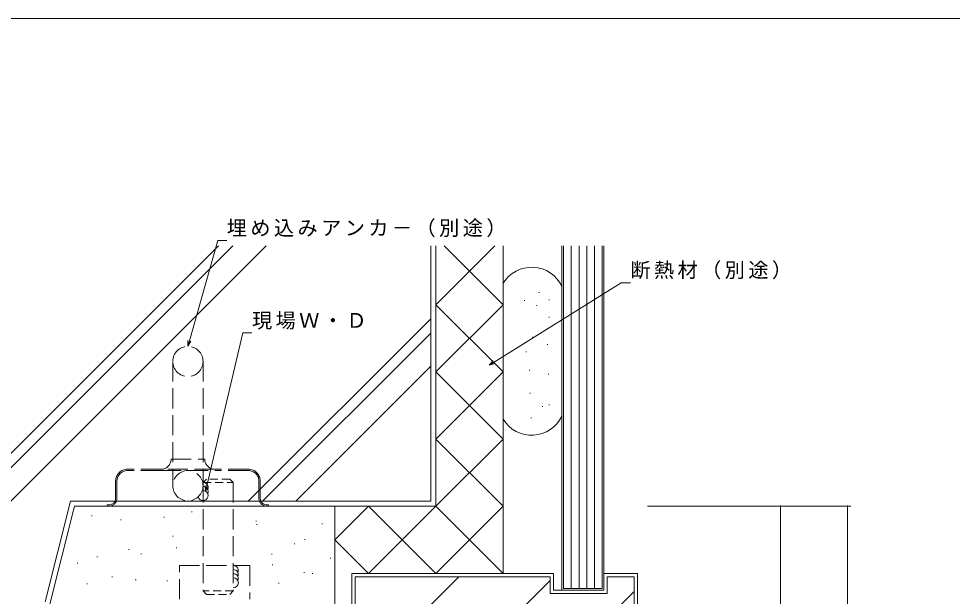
# Model space of a CAD drawing. Units: millimetres, scale not verified. Extents: x -594 to 539, y -420 to 386.
# Drawn here: x -444.1 to -166.4, y 210 to 382 of the extents above; entities that cross this region are included whole.
import ezdxf

# ---------------------------------------------------------------- set-up
doc = ezdxf.new("R2010")
doc.units = ezdxf.units.MM
doc.header["$LTSCALE"] = 2
doc.linetypes.add('DASHED1', pattern=[1.8, 1.2, -0.6])
doc.linetypes.add('DASHED3', pattern=[4, 3, -1])
for name, color, linetype, lineweight in [('0-1_YKK_ZWAK', 7, 'Continuous', 9), ('0-5_YSS_K', 3, 'Continuous', 9), ('0-6_YKK_13', 4, 'Continuous', 9), ('0-7_YKK_D', 6, 'Continuous', 9)]:
    doc.layers.add(name, color=color, linetype=linetype, lineweight=lineweight)
doc.styles.add('ＭＳ ゴシック', font='')
doc.styles.get('ＭＳ ゴシック').set_extended_font_data('MS Gothic')

msp = doc.modelspace()

# ---------------------------------------------------------------- linework, layer by layer
at = {"layer": '0-1_YKK_ZWAK'}
msp.add_line((510, 382), (-590, 382), dxfattribs=at)
at = {"layer": '0-5_YSS_K'}
for p, q in [((-370.507, 314.327), (-468.502, 216.332)), ((-380.407, 314.327), (-468.502, 226.232)), ((-384.649, 314.327), (-468.502, 230.475)), ((-321.502, 238.318), (-321.502, 314.327)), ((-320.002, 314.327), (-320.002, 236.818)), ((-320.002, 296.818), (-302.492, 314.327)), ((-320.002, 236.818), (-320.002, 314.327)), ((-300.002, 296.818), (-317.512, 314.327)), ((-300.002, 216.816), (-300.002, 314.327)), ((-282.502, 211.816), (-282.502, 314.327)), ((-282.002, 212.316), (-282.002, 314.327)), ((-279.702, 212.316), (-279.702, 314.327)), ((-277.402, 212.316), (-277.402, 314.327)), ((-275.102, 212.316), (-275.102, 314.327)), ((-272.802, 212.316), (-272.802, 314.327)), ((-270.502, 314.327), (-270.502, 212.316)), ((-270.002, 314.327), (-270.002, 211.816)), ((-300.002, 262.696), (-300.002, 303.232)), ((-289.327, 300.482), (-289.127, 300.482)), ((-282.502, 264.841), (-282.502, 301.086)), ((-293.756, 298.021), (-293.557, 298.021)), ((-286.375, 298.267), (-286.175, 298.267)), ((-320.002, 276.818), (-300.002, 296.818)), ((-300.002, 276.818), (-320.002, 296.818)), ((-290.066, 296.545), (-289.866, 296.545)), ((-321.502, 292.622), (-375.806, 238.318)), ((-286.375, 293.1), (-286.175, 293.1)), ((-321.502, 288.379), (-371.564, 238.318)), ((-291.296, 287.195), (-291.096, 287.195)), ((-286.867, 284.98), (-286.667, 284.98)), ((-293.264, 282.765), (-293.064, 282.765)), ((-321.502, 278.48), (-361.664, 238.318)), ((-320.002, 256.818), (-300.002, 276.818)), ((-300.002, 256.818), (-320.002, 276.818)), ((-292.28, 277.352), (-292.08, 277.352)), ((-286.621, 276.122), (-286.421, 276.122)), ((-292.034, 270.462), (-291.834, 270.462)), ((-286.375, 267.018), (-286.175, 267.018)), ((-288.343, 266.525), (-288.143, 266.525)), ((-291.788, 263.08), (-291.588, 263.08)), ((-300.002, 236.818), (-320.002, 256.818)), ((-320.002, 236.818), (-300.002, 256.818)), ((-436.173, 208.318), (-428.673, 238.318)), ((-435.002, 206.818), (-427.502, 236.818)), ((-321.502, 238.318), (-428.673, 238.318)), ((-427.502, 236.818), (-320.002, 236.818)), ((-350.002, 226.817), (-340.002, 236.818)), ((-350.002, 206.816), (-350.002, 236.818)), ((-340.002, 216.816), (-320.002, 236.818)), ((-320.001, 216.816), (-340.002, 236.818)), ((-320.004, 216.816), (-300.002, 236.818)), ((-300.002, 216.818), (-320.002, 236.818)), ((-422.454, 233.973), (-422.254, 233.973)), ((-400.921, 233.57), (-400.721, 233.57)), ((-392.671, 235.18), (-392.471, 235.18)), ((-413.844, 232.726), (-413.644, 232.726)), ((-373.553, 232.363), (-373.353, 232.363)), ((-373.374, 231.323), (-373.174, 231.323)), ((-353.958, 231.557), (-353.758, 231.557)), ((-398.305, 227.935), (-398.105, 227.935)), ((-362.146, 225.621), (-361.946, 225.621)), ((-359.063, 226.929), (-358.863, 226.929)), ((-340.001, 216.816), (-350.002, 226.817)), ((-411.386, 223.911), (-411.186, 223.911)), ((-407.761, 222.58), (-407.561, 222.58)), ((-397.235, 224.451), (-397.035, 224.451)), ((-368.924, 222.502), (-368.724, 222.502)), ((-426.68, 219.886), (-426.48, 219.886)), ((-420.844, 221.697), (-420.644, 221.697)), ((-351.416, 221.294), (-351.216, 221.294)), ((-368.696, 219.305), (-368.496, 219.305)), ((-359.265, 217.068), (-359.065, 217.068)), ((-356.765, 216.732), (-356.565, 216.732)), ((-285.002, 211.816), (-285.002, 216.816)), ((-270.002, 211.816), (-270.002, 216.816)), ((-270.002, 216.816), (-260.002, 216.816)), ((-260.002, 191.816), (-260.002, 216.816)), ((-416.417, 215.796), (-416.217, 215.796)), ((-409.399, 214.86), (-409.199, 214.86)), ((-400.042, 214.626), (-399.842, 214.626)), ((-366.824, 213.924), (-366.624, 213.924)), ((-344.002, 215.816), (-344.002, 195.816)), ((-344.002, 215.816), (-286.002, 215.816)), ((-333.139, 195.816), (-313.139, 215.816)), ((-307.855, 192.816), (-286.002, 214.669)), ((-286.002, 210.816), (-286.002, 215.816)), ((-269.002, 215.816), (-261.002, 215.816)), ((-269.002, 210.816), (-269.002, 215.816)), ((-261.002, 215.816), (-261.002, 192.816)), ((-423.863, 213.647), (-423.663, 213.647)), ((-270.002, 211.816), (-285.002, 211.816)), ((-270.002, 211.816), (-282.502, 211.816)), ((-270.502, 212.316), (-282.002, 212.316)), ((-279.571, 192.816), (-261.002, 211.385)), ((-269.002, 210.816), (-286.002, 210.816))]:
    msp.add_line(p, q, dxfattribs=at)
at = {"layer": '0-5_YSS_K', "linetype": 'DASHED1'}
for p, q in [((-388.252, 244.883), (-389.252, 243.883)), ((-381.252, 244.884), (-388.252, 244.883)), ((-380.252, 243.884), (-381.252, 244.884)), ((-389.252, 243.883), (-380.252, 243.884)), ((-380.252, 211.564), (-389.252, 211.563)), ((-389.252, 211.563), (-388.252, 210.563)), ((-381.252, 210.564), (-380.252, 211.564)), ((-388.252, 210.563), (-381.252, 210.564))]:
    msp.add_line(p, q, dxfattribs=at)
at = {"layer": '0-5_YSS_K', "linetype": 'DASHED3'}
for p, q in [((-389.252, 243.883), (-389.252, 211.563)), ((-380.252, 243.884), (-380.252, 211.564))]:
    msp.add_line(p, q, dxfattribs=at)
at = {"layer": '0-5_YSS_K'}
msp.add_lwpolyline([(-345.002, 194.816), (-345.002, 216.816), (-285.002, 216.816)], dxfattribs=at)
for centre, radius, start, end in [((-291.502, 297.964), 10, 25.84436, 148.21165), ((-291.502, 267.964), 10, 211.78833, 334.15787), ((-389.252, 242.383), 1.5, 336.42181, 90), ((-389.252, 241.183), 1.5, 336.42181, 90), ((-389.252, 239.983), 1.5, 194.51654, 90), ((-380.252, 217.616), 1.5, 336.42635, 90.00452), ((-380.252, 216.416), 1.5, 336.42635, 90.00452), ((-380.252, 215.216), 1.5, 336.42635, 90.00452), ((-380.252, 214.016), 1.5, 270.00452, 90.00452)]:
    msp.add_arc(centre, radius, start, end, dxfattribs=at)
at = {"layer": '0-6_YKK_13', "linetype": 'DASHED3'}
for p, q in [((-398.252, 279.918), (-398.252, 242.918)), ((-389.252, 279.918), (-389.252, 242.918)), ((-398.752, 250.818), (-388.752, 250.818)), ((-401.752, 247.818), (-411.752, 247.818)), ((-401.752, 247.418), (-411.752, 247.418)), ((-385.752, 247.818), (-401.752, 247.818)), ((-401.752, 247.418), (-385.752, 247.418)), ((-375.752, 247.818), (-385.752, 247.818)), ((-375.752, 247.418), (-385.752, 247.418)), ((-415.252, 244.318), (-415.252, 239.218)), ((-414.852, 244.318), (-414.852, 239.218)), ((-372.652, 239.218), (-372.652, 244.318)), ((-372.252, 239.218), (-372.252, 244.318)), ((-417.752, 237.218), (-417.252, 237.218)), ((-370.252, 237.218), (-369.752, 237.218)), ((-396.298, 219.116), (-375.298, 219.116)), ((-396.298, 209.116), (-396.298, 219.116)), ((-375.298, 219.116), (-375.298, 209.116))]:
    msp.add_line(p, q, dxfattribs=at)
for points in [[(-417.752, 237.218), (-417.752, 236.818), (-417.252, 236.818), (-370.252, 236.818)], [(-370.252, 236.818), (-369.752, 236.818), (-369.752, 237.218)]]:
    msp.add_lwpolyline(points, dxfattribs=at)
msp.add_circle((-393.752, 242.918), 4.5, dxfattribs=at)
for centre, radius, start, end in [((-393.752, 279.918), 4.5, 0, 180), ((-393.752, 279.918), 4.5, 180, 0), ((-401.752, 250.818), 3, 270, 0), ((-385.752, 250.818), 3, 180, 270), ((-411.752, 244.318), 3.5, 90, 180), ((-411.752, 244.318), 3.1, 90, 180), ((-375.752, 244.318), 3.5, 0, 90), ((-375.752, 244.318), 3.1, 0, 90), ((-417.252, 239.218), 2, 270, 0), ((-417.252, 239.218), 2.4, 270, 0), ((-370.252, 239.218), 2.4, 180, 270), ((-370.252, 239.218), 2, 180, 270)]:
    msp.add_arc(centre, radius, start, end, dxfattribs=at)
at = {"layer": '0-7_YKK_D'}
for p, q in [((-393.292, 286.054), (-384.904, 315.903)), ((-384.904, 315.903), (-382.204, 315.903)), ((-302.685, 279.684), (-264.842, 303.376)), ((-264.842, 303.376), (-262.142, 303.376)), ((-393.752, 284.418), (-393.731, 286.177)), ((-388.137, 242.88), (-377.393, 288.415)), ((-377.393, 288.415), (-374.693, 288.415)), ((-393.752, 284.418), (-393.292, 286.054)), ((-392.854, 285.931), (-393.752, 284.418)), ((-304.126, 278.782), (-302.926, 280.07)), ((-304.126, 278.782), (-302.685, 279.684)), ((-302.443, 279.297), (-304.126, 278.782)), ((-388.527, 241.226), (-388.58, 242.985)), ((-388.527, 241.226), (-388.137, 242.88)), ((-387.693, 242.776), (-388.527, 241.226)), ((-257.002, 236.816), (-196.502, 236.816)), ((-257.002, 236.816), (-216.502, 236.816)), ((-217.502, 176.816), (-217.502, 236.816)), ((-197.502, 236.816), (-197.502, -213.187))]:
    msp.add_line(p, q, dxfattribs=at)
for centre, start, end in [((-217.502, 236.816), 90, 270), ((-217.502, 236.816), 270, 90), ((-197.502, 236.816), 90, 270), ((-197.502, 236.816), 270, 90)]:
    msp.add_arc(centre, 0.106, start, end, dxfattribs=at)

# ---------------------------------------------------------------- texts
at = {"layer": '0-7_YKK_D', "color": 7, "char_height": 4.399, "attachment_point": 7, "style": 'ＭＳ ゴシック'}
for s, insert in [('\\T1.17;埋め込みアンカ－（別途）', (-382.204, 316.903)), ('\\T1.17;断熱材（別途）', (-262.142, 304.376)), ('\\T1.17;現場Ｗ・Ｄ', (-374.693, 289.415))]:
    msp.add_mtext(s, dxfattribs=dict(at, insert=insert))

doc.saveas('drawing.dxf')
